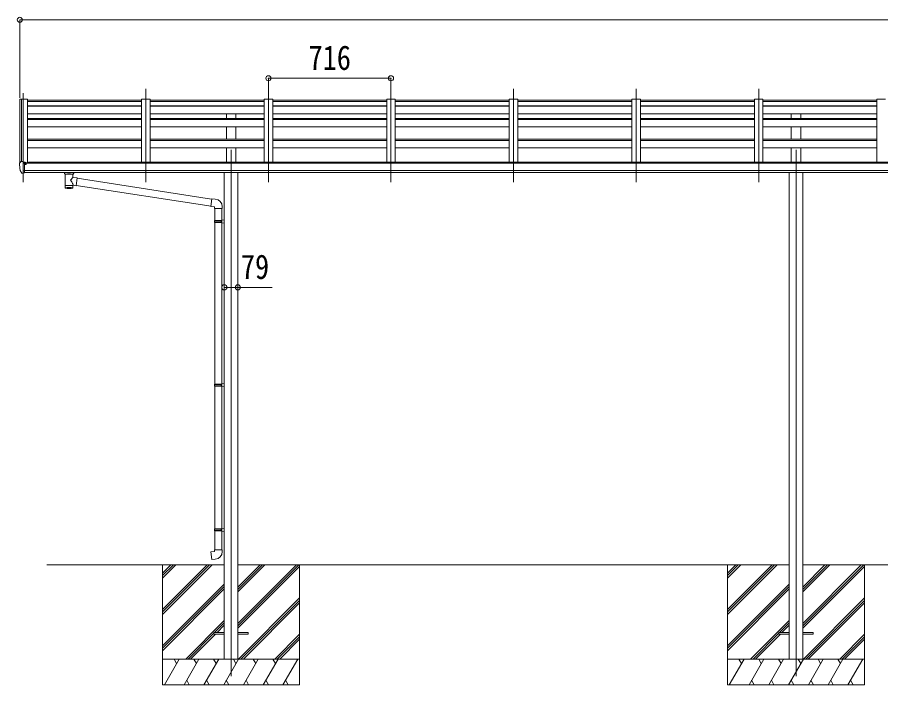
# Model space of a CAD drawing. Units: millimetres at full size. Extents: x -8385 to 8479, y -5853 to 5787.
# Drawn here: x 607 to 5651, y -3839 to 59 of the extents above; entities that cross this region are included whole.
import ezdxf
from ezdxf.enums import TextEntityAlignment as Align

# ---------------------------------------------------------------- set-up
doc = ezdxf.new("R2010")
doc.units = ezdxf.units.MM
doc.header["$LTSCALE"] = 30
doc.header["$PDMODE"] = 32
doc.header["$PDSIZE"] = 30
for name, color, linetype, lineweight in [('0-0_0', 7, 'Continuous', 9), ('0-1_本体', 4, 'Continuous', 9), ('0-2_部品', 7, 'Continuous', 9), ('0-8_PARTS2', 2, 'Continuous', 9), ('0-A_寸法', 6, 'Continuous', 9)]:
    doc.layers.add(name, color=color, linetype=linetype, lineweight=lineweight)
doc.styles.add('ＭＳ ゴシック', font='')
doc.styles.get('ＭＳ ゴシック').set_extended_font_data('MS Gothic')

msp = doc.modelspace()

# ---------------------------------------------------------------- linework, layer by layer
at = {"layer": '0-0_0'}
for p, q in [((780.08, -3139.42), (1816.58, -3139.42)), ((1456.08, -3139.42), (1456.08, -3839.42)), ((1456.08, -3400.15), (1716.81, -3139.42)), ((1456.08, -3414.29), (1730.96, -3139.42)), ((1456.08, -3428.44), (1745.1, -3139.42)), ((1456.08, -3216.31), (1532.97, -3139.42)), ((1456.08, -3202.16), (1518.82, -3139.42)), ((1456.08, -3188.02), (1504.68, -3139.42)), ((1895.58, -3481.15), (2237.31, -3139.42)), ((1895.58, -3495.29), (2251.46, -3139.42)), ((1895.58, -3297.3), (2053.47, -3139.42)), ((1895.58, -3283.16), (2039.32, -3139.42)), ((1895.58, -3269.02), (2025.18, -3139.42)), ((1895.58, -3139.42), (5116.58, -3139.42)), ((1895.58, -3509.44), (2256.08, -3148.94)), ((2256.08, -3139.42), (2256.08, -3839.42)), ((4756.08, -3139.42), (4756.08, -3839.42)), ((4756.08, -3400.15), (5016.81, -3139.42)), ((4756.08, -3414.29), (5030.96, -3139.42)), ((4756.08, -3428.44), (5045.1, -3139.42)), ((4756.08, -3216.31), (4832.97, -3139.42)), ((4756.08, -3202.16), (4818.82, -3139.42)), ((4756.08, -3188.02), (4804.68, -3139.42)), ((5195.58, -3139.42), (6232.08, -3139.42)), ((5195.58, -3481.15), (5537.31, -3139.42)), ((5195.58, -3495.29), (5551.46, -3139.42)), ((5195.58, -3297.3), (5353.47, -3139.42)), ((5195.58, -3283.16), (5339.32, -3139.42)), ((5195.58, -3269.02), (5325.18, -3139.42)), ((5195.58, -3509.44), (5556.08, -3148.94)), ((5556.08, -3139.42), (5556.08, -3839.42)), ((1456.08, -3612.28), (1816.58, -3251.79)), ((1456.08, -3626.43), (1816.58, -3265.93)), ((4756.08, -3612.28), (5116.58, -3251.79)), ((4756.08, -3626.43), (5116.58, -3265.93)), ((1456.08, -3640.57), (1816.58, -3280.07)), ((4756.08, -3640.57), (5116.58, -3280.07)), ((1899.44, -3689.42), (2256.08, -3332.79)), ((1913.58, -3689.42), (2256.08, -3346.93)), ((1927.73, -3689.42), (2256.08, -3361.07)), ((5199.44, -3689.42), (5556.08, -3332.79)), ((5213.58, -3689.42), (5556.08, -3346.93)), ((5227.73, -3689.42), (5556.08, -3361.07)), ((1591.08, -3689.42), (1816.58, -3463.92)), ((1759.73, -3534.91), (1816.58, -3478.06)), ((4891.08, -3689.42), (5116.58, -3463.92)), ((5059.73, -3534.91), (5116.58, -3478.06)), ((1773.87, -3534.91), (1816.58, -3492.2)), ((5073.87, -3534.91), (5116.58, -3492.2)), ((1605.22, -3689.42), (1756.08, -3538.56)), ((1619.36, -3689.42), (1764.87, -3543.91)), ((2111.58, -3689.42), (2256.08, -3544.92)), ((2125.72, -3689.42), (2256.08, -3559.06)), ((2139.86, -3689.42), (2256.08, -3573.2)), ((4905.22, -3689.42), (5056.08, -3538.56)), ((4919.36, -3689.42), (5064.87, -3543.91)), ((5411.58, -3689.42), (5556.08, -3544.92)), ((5425.72, -3689.42), (5556.08, -3559.06)), ((5439.86, -3689.42), (5556.08, -3573.2)), ((2256.08, -3689.42), (1456.08, -3689.42)), ((1466.37, -3839.42), (1552.98, -3689.42)), ((1537.97, -3715.41), (1522.97, -3689.42)), ((1581.84, -3839.42), (1668.45, -3689.42)), ((1653.44, -3715.41), (1638.44, -3689.42)), ((1697.31, -3839.42), (1783.92, -3689.42)), ((1768.91, -3715.41), (1753.91, -3689.42)), ((1812.78, -3839.42), (1899.39, -3689.42)), ((1884.39, -3715.41), (1869.38, -3689.42)), ((1928.25, -3839.42), (2014.86, -3689.42)), ((1999.86, -3715.41), (1984.85, -3689.42)), ((2043.72, -3839.42), (2130.33, -3689.42)), ((2100.33, -3689.42), (2115.33, -3715.41)), ((2159.19, -3839.42), (2245.8, -3689.42)), ((5556.08, -3689.42), (4756.08, -3689.42)), ((4766.37, -3839.42), (4852.98, -3689.42)), ((4837.97, -3715.41), (4822.97, -3689.42)), ((4881.84, -3839.42), (4968.45, -3689.42)), ((4953.44, -3715.41), (4938.44, -3689.42)), ((4997.31, -3839.42), (5083.92, -3689.42)), ((5068.91, -3715.41), (5053.91, -3689.42)), ((5112.78, -3839.42), (5199.39, -3689.42)), ((5184.39, -3715.41), (5169.38, -3689.42)), ((5228.25, -3839.42), (5314.86, -3689.42)), ((5299.86, -3715.41), (5284.85, -3689.42)), ((5343.72, -3839.42), (5430.33, -3689.42)), ((5400.33, -3689.42), (5415.33, -3715.41)), ((5459.19, -3839.42), (5545.8, -3689.42)), ((1596.84, -3813.45), (1611.84, -3839.42)), ((1712.31, -3813.44), (1727.31, -3839.42)), ((1827.78, -3813.44), (1842.78, -3839.42)), ((1943.25, -3813.45), (1958.25, -3839.42)), ((2058.72, -3813.45), (2073.72, -3839.42)), ((2174.19, -3813.45), (2189.19, -3839.42)), ((4896.84, -3813.45), (4911.84, -3839.42)), ((5012.31, -3813.44), (5027.31, -3839.42)), ((5127.78, -3813.44), (5142.78, -3839.42)), ((5243.25, -3813.45), (5258.25, -3839.42)), ((5358.72, -3813.45), (5373.72, -3839.42)), ((5474.19, -3813.45), (5489.19, -3839.42)), ((1456.08, -3839.42), (2256.08, -3839.42)), ((4756.08, -3839.42), (5556.08, -3839.42))]:
    msp.add_line(p, q, dxfattribs=at)
at = {"layer": '0-1_本体'}
for p, q in [((622.09, -420.06), (622.08, -790.21)), ((623.03, -419.17), (630.87, -418.76)), ((631.08, -418.84), (631.08, -783.66)), ((631.16, -418.95), (631.78, -420.57)), ((667.08, -418.75), (667.08, -793.47)), ((1333.08, -424.84), (667.08, -424.84)), ((1333.08, -431.91), (667.08, -431.91)), ((1333.08, -419.35), (1333.08, -786.94)), ((1383.08, -419.35), (1333.08, -419.35)), ((1383.08, -419.35), (1383.08, -786.94)), ((2049.08, -424.84), (1383.08, -424.84)), ((2049.08, -431.91), (1383.08, -431.91)), ((2049.08, -419.35), (2049.08, -786.94)), ((2099.08, -419.35), (2049.08, -419.35)), ((2099.08, -419.35), (2099.08, -786.94)), ((2765.08, -424.84), (2099.08, -424.84)), ((2765.08, -431.91), (2099.08, -431.91)), ((2765.08, -419.35), (2765.08, -786.94)), ((2815.08, -419.35), (2765.08, -419.35)), ((2815.08, -419.35), (2815.08, -786.94)), ((3481.08, -424.84), (2815.08, -424.84)), ((3481.08, -431.91), (2815.08, -431.91)), ((3481.08, -419.35), (3481.08, -786.94)), ((3531.08, -419.35), (3481.08, -419.35)), ((3531.08, -419.35), (3531.08, -786.94)), ((4197.08, -424.84), (3531.08, -424.84)), ((4197.08, -431.91), (3531.08, -431.91)), ((4197.08, -419.35), (4197.08, -786.94)), ((4247.08, -419.35), (4197.08, -419.35)), ((4247.08, -419.35), (4247.08, -786.94)), ((4913.08, -424.84), (4247.08, -424.84)), ((4913.08, -431.91), (4247.08, -431.91)), ((4913.08, -419.35), (4913.08, -786.94)), ((4963.08, -419.35), (4913.08, -419.35)), ((4963.08, -419.35), (4963.08, -786.94)), ((5629.08, -424.84), (4963.08, -424.84)), ((5629.08, -431.91), (4963.08, -431.91)), ((5629.08, -419.35), (5629.08, -786.94)), ((5679.08, -419.35), (5629.08, -419.35)), ((1333.08, -458.04), (667.08, -458.04)), ((1333.08, -460.6), (667.08, -460.6)), ((2049.08, -458.04), (1383.08, -458.04)), ((2049.08, -460.6), (1383.08, -460.6)), ((2765.08, -458.04), (2099.08, -458.04)), ((2765.08, -460.6), (2099.08, -460.6)), ((3481.08, -458.04), (2815.08, -458.04)), ((3481.08, -460.6), (2815.08, -460.6)), ((4197.08, -458.04), (3531.08, -458.04)), ((4197.08, -460.6), (3531.08, -460.6)), ((4913.08, -458.04), (4247.08, -458.04)), ((4913.08, -460.6), (4247.08, -460.6)), ((5629.08, -458.04), (4963.08, -458.04)), ((5629.08, -460.6), (4963.08, -460.6)), ((1333.08, -505.34), (667.08, -505.34)), ((1333.08, -532.31), (667.08, -532.31)), ((1333.08, -537.26), (667.08, -537.26)), ((2049.08, -505.34), (1383.08, -505.34)), ((2049.08, -532.31), (1383.08, -532.31)), ((2049.08, -537.26), (1383.08, -537.26)), ((1828.58, -532.17), (1828.58, -505.18)), ((1883.58, -532.17), (1883.58, -505.18)), ((2765.08, -505.34), (2099.08, -505.34)), ((2765.08, -532.31), (2099.08, -532.31)), ((2765.08, -537.26), (2099.08, -537.26)), ((3481.08, -505.34), (2815.08, -505.34)), ((3481.08, -532.31), (2815.08, -532.31)), ((3481.08, -537.26), (2815.08, -537.26)), ((4197.08, -505.34), (3531.08, -505.34)), ((4197.08, -532.31), (3531.08, -532.31)), ((4197.08, -537.26), (3531.08, -537.26)), ((4913.08, -505.34), (4247.08, -505.34)), ((4913.08, -532.31), (4247.08, -532.31)), ((4913.08, -537.26), (4247.08, -537.26)), ((5629.08, -505.34), (4963.08, -505.34)), ((5629.08, -532.31), (4963.08, -532.31)), ((5629.08, -537.26), (4963.08, -537.26)), ((5128.58, -532.17), (5128.58, -505.18)), ((5183.58, -532.17), (5183.58, -505.18)), ((1333.08, -581.45), (667.08, -581.45)), ((2049.08, -581.45), (1383.08, -581.45)), ((1828.58, -653.08), (1828.58, -581.3)), ((1883.58, -653.08), (1883.58, -581.3)), ((2765.08, -581.45), (2099.08, -581.45)), ((3481.08, -581.45), (2815.08, -581.45)), ((4197.08, -581.45), (3531.08, -581.45)), ((4913.08, -581.45), (4247.08, -581.45)), ((5629.08, -581.45), (4963.08, -581.45)), ((5128.58, -653.08), (5128.58, -581.3)), ((5183.58, -653.08), (5183.58, -581.3)), ((1333.08, -653.25), (667.08, -653.25)), ((2049.08, -653.25), (1383.08, -653.25)), ((2765.08, -653.25), (2099.08, -653.25)), ((3481.08, -653.25), (2815.08, -653.25)), ((4197.08, -653.25), (3531.08, -653.25)), ((4913.08, -653.25), (4247.08, -653.25)), ((5629.08, -653.25), (4963.08, -653.25)), ((1333.08, -660.05), (667.08, -660.05)), ((1333.08, -703.6), (667.08, -703.6)), ((2049.08, -660.05), (1383.08, -660.05)), ((2049.08, -703.6), (1383.08, -703.6)), ((1828.58, -786.97), (1828.58, -703.43)), ((1883.58, -786.97), (1883.58, -703.43)), ((2765.08, -660.05), (2099.08, -660.05)), ((2765.08, -703.6), (2099.08, -703.6)), ((3481.08, -660.05), (2815.08, -660.05)), ((3481.08, -703.6), (2815.08, -703.6)), ((4197.08, -660.05), (3531.08, -660.05)), ((4197.08, -703.6), (3531.08, -703.6)), ((4913.08, -660.05), (4247.08, -660.05)), ((4913.08, -703.6), (4247.08, -703.6)), ((5629.08, -660.05), (4963.08, -660.05)), ((5629.08, -703.6), (4963.08, -703.6)), ((5128.58, -786.97), (5128.58, -703.43)), ((5183.58, -786.97), (5183.58, -703.43)), ((6363.58, -793.47), (648.58, -793.47)), ((672.08, -793.47), (672.08, -786.94)), ((6340.08, -786.94), (672.08, -786.94)), ((648.58, -834.87), (6363.58, -834.87)), ((6363.58, -846.72), (648.58, -846.64)), ((1816.58, -847.04), (1816.58, -3689.44)), ((1895.58, -847.04), (1895.58, -3689.44)), ((5116.58, -847.04), (5116.58, -3689.44)), ((5195.58, -847.04), (5195.58, -3689.44))]:
    msp.add_line(p, q, dxfattribs=at)
msp.add_lwpolyline([(631.78, -783.66), (631.78, -418.75), (667.08, -418.75)], dxfattribs=at)
msp.add_circle((656.06, -798.38), 3, dxfattribs=at)
for centre, radius, start, end in [((623.08, -420.17), 1, 93, 173.32986), ((630.88, -419.06), 0.301, 21.06327, 92.86679)]:
    msp.add_arc(centre, radius, start, end, dxfattribs=at)
at = {"layer": '0-2_部品'}
for p, q in [((620.08, -793.04), (620.08, -793.66)), ((626.99, -784.23), (622.93, -790.04)), ((642.08, -852.16), (642.08, -783.66)), ((643.58, -784.58), (642.08, -784.58)), ((648.58, -793.4), (642.08, -793)), ((643.58, -784.58), (643.58, -790.75)), ((653.26, -786.08), (643.58, -785.36)), ((643.58, -788.35), (657.58, -788.41)), ((653.06, -798.58), (653.58, -798.58)), ((653.58, -798.58), (653.88, -798.58)), ((654.08, -788.39), (654.08, -786.5)), ((658.58, -789.51), (658.58, -793.47)), ((634.46, -850.35), (624.72, -834.97)), ((640.58, -852.07), (636.88, -851.85)), ((640.58, -852.07), (642.08, -852.16)), ((642.08, -849.97), (642.58, -849.97)), ((642.58, -849.97), (643.08, -848.97)), ((648.58, -848.97), (643.08, -848.97)), ((882.58, -852.97), (882.58, -846.86)), ((936.58, -852.97), (936.58, -846.86)), ((886.68, -857.47), (886.66, -937.76)), ((932.48, -875.05), (932.48, -857.46)), ((957.7, -878.95), (932.48, -875.04)), ((957.7, -878.95), (950.68, -924.21)), ((1742.5, -1002.77), (957.39, -880.97)), ((932.5, -937.76), (932.48, -921.14)), ((932.48, -921.39), (950.68, -924.21)), ((1738.84, -1044.7), (950.95, -922.47)), ((1763.51, -1002.7), (1742.67, -1000.88)), ((1758.58, -1058.44), (1804.58, -1058.44)), ((1760.58, -1058.44), (1760.58, -1127.32)), ((1802.58, -1058.44), (1802.58, -1124.76)), ((1804.58, -1058.44), (1804.58, -1047.53)), ((1758.58, -1129.32), (1759.58, -1127.32)), ((1758.58, -1129.32), (1802.58, -1129.32)), ((1758.58, -1129.32), (1758.58, -1137.32)), ((1758.58, -1137.32), (1802.58, -1137.32)), ((1758.58, -1137.32), (1759.58, -1139.32)), ((1759.58, -1127.32), (1802.58, -1127.32)), ((1759.58, -1139.32), (1802.58, -1139.32)), ((1760.58, -1139.32), (1760.58, -2083.51)), ((1798.11, -1129.32), (1797.68, -1127.32)), ((1800.58, -1124.82), (1816.58, -1124.35)), ((1800.58, -1126.82), (1800.58, -1124.82)), ((1800.58, -1126.82), (1802.58, -1126.82)), ((1800.58, -1141.82), (1800.58, -1139.82)), ((1800.58, -1141.82), (1816.58, -1142.29)), ((1802.58, -1141.88), (1802.58, -2080.95)), ((1816.58, -1124.35), (1816.58, -1142.29)), ((1758.58, -2085.51), (1759.58, -2083.51)), ((1758.58, -2085.51), (1802.58, -2085.51)), ((1758.58, -2085.51), (1758.58, -2093.51)), ((1758.58, -2093.51), (1802.58, -2093.51)), ((1758.58, -2093.51), (1759.58, -2095.51)), ((1759.58, -2083.51), (1802.58, -2083.51)), ((1759.58, -2095.51), (1802.58, -2095.51)), ((1760.58, -2095.51), (1760.58, -2928.67)), ((1798.11, -2085.51), (1797.68, -2083.51)), ((1800.58, -2081.01), (1816.58, -2080.54)), ((1800.58, -2083.01), (1800.58, -2081.01)), ((1800.58, -2083.01), (1802.58, -2083.01)), ((1800.58, -2098.01), (1800.58, -2096.01)), ((1800.58, -2098.01), (1816.58, -2098.48)), ((1802.58, -2098.06), (1802.58, -2926.11)), ((1816.58, -2080.54), (1816.58, -2098.48)), ((1758.58, -2930.67), (1759.58, -2928.67)), ((1758.58, -2930.67), (1802.58, -2930.67)), ((1758.58, -2930.67), (1758.58, -2938.67)), ((1758.58, -2938.67), (1802.58, -2938.67)), ((1758.58, -2938.67), (1759.58, -2940.67)), ((1759.58, -2928.67), (1802.58, -2928.67)), ((1759.58, -2940.67), (1802.58, -2940.67)), ((1760.58, -2940.67), (1760.58, -3050.67)), ((1798.11, -2930.67), (1797.68, -2928.67)), ((1800.58, -2926.17), (1816.58, -2925.7)), ((1800.58, -2928.17), (1800.58, -2926.17)), ((1800.58, -2928.17), (1802.58, -2928.17)), ((1800.58, -2943.17), (1800.58, -2941.17)), ((1800.58, -2943.17), (1816.58, -2943.64)), ((1802.58, -2943.22), (1802.58, -3050.67)), ((1816.58, -2925.7), (1816.58, -2943.64)), ((1758.58, -3050.67), (1804.58, -3050.67)), ((1758.58, -3060.67), (1758.58, -3050.67)), ((1804.58, -3050.67), (1804.58, -3061.58))]:
    msp.add_line(p, q, dxfattribs=at)
at = {"layer": '0-2_部品', "color": 4}
for p, q in [((1756.08, -3534.91), (1816.58, -3534.91)), ((1756.08, -3534.91), (1756.08, -3543.91)), ((1756.08, -3543.91), (1816.58, -3543.91)), ((1895.58, -3534.91), (1956.08, -3534.91)), ((1895.58, -3543.91), (1956.08, -3543.91)), ((1956.08, -3534.91), (1956.08, -3543.91)), ((5056.08, -3534.91), (5116.58, -3534.91)), ((5056.08, -3534.91), (5056.08, -3543.91)), ((5056.08, -3543.91), (5116.58, -3543.91)), ((5195.58, -3534.91), (5256.08, -3534.91)), ((5195.58, -3543.91), (5256.08, -3543.91)), ((5256.08, -3534.91), (5256.08, -3543.91))]:
    msp.add_line(p, q, dxfattribs=at)
at = {"layer": '0-2_部品'}
for points in [[(642.08, -783.66), (630.08, -783.66), (627.75, -783.81)], [(648.58, -848.97), (648.58, -790.75), (643.58, -790.75)], [(653.26, -786.08), (653.43, -786.1), (653.58, -786.13), (653.73, -786.17), (653.85, -786.22), (653.95, -786.28), (654.02, -786.35), (654.07, -786.42), (654.08, -786.5)], [(653.88, -797.39), (653.88, -798.58), (658.58, -798.58)], [(658.58, -796.96), (658.58, -798.58), (659.06, -798.58)], [(642.08, -838.27), (645.25, -837.87), (648.58, -837.44)], [(882.62, -853.03), (882.6, -852.67), (882.84, -851.72), (883.36, -850.83), (884.17, -849.99), (885.28, -849.2), (886.68, -848.47)], [(882.62, -852.92), (882.6, -853.27), (882.84, -854.23), (883.36, -855.11), (884.17, -855.95), (885.28, -856.75), (886.68, -857.47)], [(932.48, -848.48), (932.71, -848.58), (934.07, -849.31), (935.18, -850.16), (935.94, -851.03), (936.4, -851.92), (936.57, -852.81)], [(932.48, -857.46), (932.71, -857.37), (934.07, -856.63), (935.18, -855.78), (935.94, -854.92), (936.4, -854.02), (936.57, -853.13)], [(1742.67, -1000.88), (1738.66, -1046.7), (1758.58, -1048.44), (1758.58, -1058.44)], [(1798.11, -1129.32), (1798.11, -1137.32), (1797.68, -1139.32)], [(1800.58, -1139.82), (1802.58, -1139.82), (1802.58, -1126.82)], [(1798.11, -2085.51), (1798.11, -2093.51), (1797.68, -2095.51)], [(1800.58, -2096.01), (1802.58, -2096.01), (1802.58, -2083.01)], [(1798.11, -2930.67), (1798.11, -2938.67), (1797.68, -2940.67)], [(1800.58, -2941.17), (1802.58, -2941.17), (1802.58, -2928.17)], [(1763.51, -3106.41), (1742.67, -3108.23), (1738.66, -3062.41), (1758.58, -3060.67)]]:
    msp.add_lwpolyline(points, dxfattribs=at)
for centre, radius, start, end in [((623.08, -793.04), 3, 93, 180), ((812.58, -793.66), 192.49, 180.0008, 192.1233), ((627.81, -784.81), 1, 93.5, 145), ((656.08, -798.58), 2.5, 151.64236, 180), ((656.08, -798.58), 2.5, 0, 151.64236), ((627.31, -833.47), 3, 191.83348, 210), ((637.06, -848.85), 3, 210, 266.5), ((899.65, -898.19), 51.38, 92.46126, 104.61963), ((919.54, -898.19), 51.38, 75.38037, 87.53874), ((1759.58, -1047.53), 45, 0, 85), ((1759.58, -3061.58), 45, 275, 0)]:
    msp.add_arc(centre, radius, start, end, dxfattribs=at)
for centre, major_axis, ratio, start_param, end_param in [((657.58, -789.51), (-0.02, 1.1), 0.906239, 4.6917496, 6.2625459), ((909.58, -858.67), (-22.91, -0.42), 0.072511, 4.711586, 6.2823824), ((909.61, -857.03), (-22.91, -0.42), 0.072511, 4.711586, 6.2823824), ((909.56, -857.04), (22.92, -0.42), 0.07247, 0.0008089, 1.5716053), ((909.56, -858.67), (22.92, -0.42), 0.07247, 0.0008089, 1.5716053), ((920.58, -852.97), (16, 0), 0.361356, 0, 0.0194874), ((920.58, -852.97), (16, 0), 0.361356, 6.2636979, 6.2831853), ((909.58, -894.6), (-22.81, 26.62), 0.234429, 3.1563334, 4.5976381), ((912.14, -897.24), (20.32, 22.25), 0.045535, 4.9756507, 6.2441899), ((909.58, -937.76), (22.92, 0), 0.101955, 6.2829723, 9.4248207), ((909.58, -937.76), (22.92, 0), 0.101955, 3.1415499, 6.2833984), ((909.58, -925.32), (22.91, 0), 0.122865, 6.2831853, 9.424778)]:
    msp.add_ellipse(centre, major_axis=major_axis, ratio=ratio, start_param=start_param, end_param=end_param, dxfattribs=at)
at = {"layer": '0-8_PARTS2'}
for p, q in [((642.08, -383.72), (642.08, -903.01)), ((1358.08, -903.01), (1358.08, -359.16)), ((2074.08, -903.01), (2074.08, -359.16)), ((2790.08, -903.01), (2790.08, -359.16)), ((3506.08, -903.01), (3506.08, -359.16)), ((4222.08, -903.01), (4222.08, -359.16)), ((4938.08, -903.01), (4938.08, -359.16)), ((1856.08, -714.23), (1856.08, -3789.46)), ((5156.08, -714.23), (5156.08, -3789.46))]:
    msp.add_line(p, q, dxfattribs=at)
at = {"layer": '0-A_寸法'}
for p, q in [((622.09, 44.47), (622.09, -411.1)), ((622.09, 44.47), (6390.08, 44.47)), ((2074.08, -296.97), (2074.08, -414.57)), ((2074.08, -296.97), (2790.08, -296.97)), ((2790.08, -296.97), (2790.08, -414.57)), ((1816.58, -1518.17), (1895.58, -1518.17)), ((1895.58, -1518.17), (2095.58, -1518.17))]:
    msp.add_line(p, q, dxfattribs=at)
for p in [(622.09, 44.47), (2074.08, -296.97), (2790.08, -296.97), (1816.58, -1518.17), (1895.58, -1518.17)]:
    msp.add_point(p, dxfattribs=at)

# ---------------------------------------------------------------- texts
at = {"layer": '0-A_寸法', "color": 7, "style": 'ＭＳ ゴシック', "width": 0.85}
for s, p in [('716', (2308.33, -290.97)), ('79', (1913.08, -1512.17))]:
    msp.add_text(s, height=143, dxfattribs=at).set_placement(p, align=Align.BOTTOM_LEFT)

doc.saveas('drawing.dxf')
